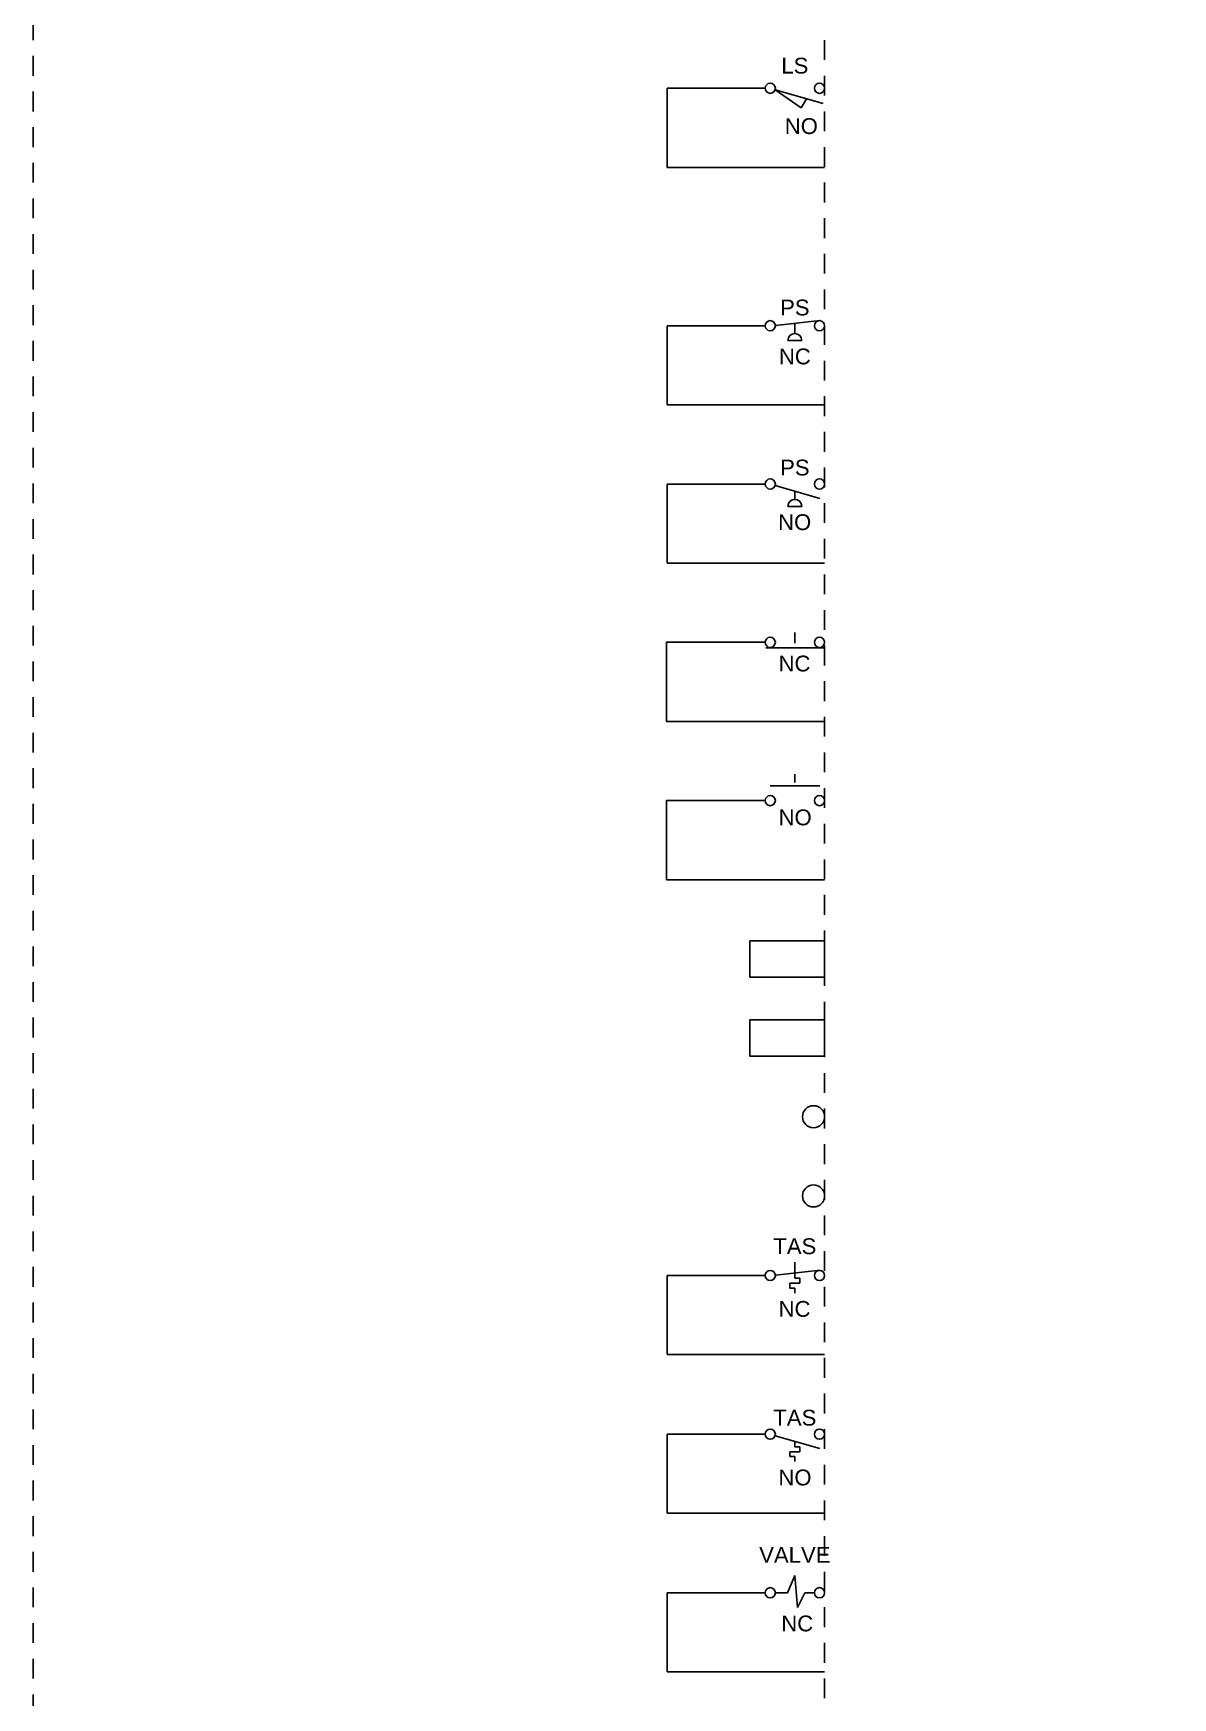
# Model space of a CAD drawing. Header units: inches. Extents: x 0 to 118, y -25 to 20.
# Drawn here: x 72.5 to 79.7, y -13.67 to -3.16 of the extents above; entities that cross this region are included whole.
import ezdxf
from ezdxf.enums import TextEntityAlignment as Align

# ---------------------------------------------------------------- set-up
doc = ezdxf.new("R2010")
doc.units = ezdxf.units.IN
doc.header["$MEASUREMENT"] = 0
doc.linetypes.add('ACAD_ISO02W100', pattern=[15, 12, -3])
doc.linetypes.add('HIDDEN2', pattern=[0.1875, 0.125, -0.0625])
for name, color, linetype in [('BORDER2', 220, 'HIDDEN2'), ('SYMS', 7, 'Continuous'), ('WIRES', 7, 'Continuous')]:
    doc.layers.add(name, color=color, linetype=linetype)
doc.styles.add('INERCONNECT TABLES', font='arial.ttf', dxfattribs={"height": 0.1})
doc.styles.add('WD', font='arial.ttf', dxfattribs={"height": 1})

# ---------------------------------------------------------------- blocks, each defined once
blk = doc.blocks.new('TB-TB_Round_L')
for centre in [(-0.07, 0.003), (-0.07, -0.497)]:
    blk.add_circle(centre, 0.0699)
at = {"linetype": 'Continuous', "style": 'INERCONNECT TABLES', "flags": 8}
for tag, p in [('Tag1', (-0.07, 0.073)), ('Tag2', (-0.07, -0.427))]:
    blk.add_attdef(tag, text='', height=0.1, dxfattribs=at).set_placement(p, align=Align.BOTTOM_CENTER)
for tag, p in [('Term1', (-0.24, 0.003)), ('Desc2', (-3.5, -0.247)), ('Desc3', (-3.5, -0.397)), ('Term2', (-0.24, -0.497))]:
    blk.add_attdef(tag, text='', height=0.1, dxfattribs=at).set_placement(p, align=Align.MIDDLE_RIGHT)
at = {"flags": 9}
for tag, p, height, style in [('X4TERM01', (-0.234, -0.001), 0.0125, 'WD'), ('X2TERM01', (-0.112, 0.04), 0.0125, 'WD'), ('X1TERM01', (0, 0.003), 0.0125, 'WD'), ('X8TERM01', (-0.116, -0.047), 0.0125, 'WD'), ('FAMILY', (0.122, -0.076), 0.01, 'INERCONNECT TABLES'), ('INST', (0.127, -0.093), 0.01, 'INERCONNECT TABLES'), ('X4TERM02', (-0.234, -0.502), 0.0125, 'WD'), ('X2TERM02', (-0.114, -0.453), 0.0125, 'WD'), ('X1TERM02', (0, -0.497), 0.0125, 'WD'), ('X8TERM02', (-0.12, -0.55), 0.0125, 'WD')]:
    blk.add_attdef(tag, p, '', height=height, dxfattribs=dict(at, style=style))
at = {"style": 'INERCONNECT TABLES', "flags": 8}
blk.add_attdef('Desc1', text='', height=0.1, dxfattribs=at).set_placement((-3.5, -0.097), align=Align.MIDDLE_RIGHT)
at = {"linetype": 'Continuous', "style": 'INERCONNECT TABLES', "flags": 9}
for tag, p in [('LOC', (0.13, -0.057)), ('P/N', (0.135, -0.038))]:
    blk.add_attdef(tag, p, '', height=0.01, dxfattribs=at)
blk.add_attdef('MFG', text='', height=0.01, dxfattribs=at).set_placement((0.166, -0.022), align=Align.RIGHT)
blk = doc.blocks.new('LimitSwitch_NO_L')
at = {"linetype": 'Continuous'}
for p, q in [((-0.312, -0.01), (-0.147, -0.124)), ((-0.312, -0.01), (-0.009, -0.097)), ((-0.147, -0.124), (-0.115, -0.067))]:
    blk.add_line(p, q, dxfattribs=at)
for centre in [(-0.343, 0), (-0.032, 0)]:
    blk.add_circle(centre, 0.0322)
at = {"layer": 'WIRES'}
for p, q in [((-0.995, 0), (-0.995, -0.5)), ((-0.995, 0), (-0.375, 0)), ((0, -0.5), (-0.995, -0.5))]:
    blk.add_line(p, q, dxfattribs=at)
at = {"style": 'INERCONNECT TABLES', "flags": 8}
blk.add_attdef('Tag1', text='', height=0.1, dxfattribs=at).set_placement((-0.188, 0.094), align=Align.CENTER)
for tag, p in [('Desc1', (-3.5, 0)), ('Desc2', (-3.5, -0.15)), ('Desc3', (-3.5, -0.3))]:
    blk.add_attdef(tag, text='', height=0.1, dxfattribs=at).set_placement(p, align=Align.MIDDLE_RIGHT)
at = {"style": 'WD', "flags": 9}
for tag, p, height in [('X4TERM01', (-0.467, 0.005), 0.0125), ('X1TERM02', (0, 0), 0.0125), ('X2LINK', (-0.142, -0.053), 0.01), ('X8LINK', (-0.175, -0.137), 0.01), ('FAMILY', (0.197, -0.301), 0.01)]:
    blk.add_attdef(tag, p, '', height=height, dxfattribs=at)
at = {"linetype": 'Continuous', "style": 'INERCONNECT TABLES', "flags": 8}
blk.add_attdef('Term2', text='', height=0.1, dxfattribs=at).set_placement((-0.393, -0.032), align=Align.TOP_RIGHT)
blk.add_attdef('Term1', text='', height=0.1, dxfattribs=at).set_placement((0.018, -0.032), align=Align.TOP_LEFT)
at = {"style": 'INERCONNECT TABLES', "flags": 8}
blk.add_attdef('Contact', text='', height=0.1, dxfattribs=at).set_placement((-0.147, -0.189), align=Align.TOP_CENTER)
at = {"linetype": 'Continuous', "style": 'WD', "flags": 9}
blk.add_attdef('INST', (0.2, -0.32), '', height=0.01, dxfattribs=at)
for tag, p in [('MFG', (0.22, -0.244)), ('LOC', (0.219, -0.281)), ('P/N', (0.221, -0.263))]:
    blk.add_attdef(tag, text='', height=0.01, dxfattribs=at).set_placement(p, align=Align.CENTER)
at = {"style": 'INERCONNECT TABLES', "flags": 8}
blk.add_attdef('Rating', text='', height=0.1, dxfattribs=at).set_placement((-0.031, -0.471), align=Align.BOTTOM_RIGHT)
blk = doc.blocks.new('PressureSwitch_NC_L')
at = {"linetype": 'Continuous'}
blk.add_line((-0.311, 0.002), (-0.028, 0.033), dxfattribs=at)
for p, q in [((-0.188, 0.015), (-0.188, -0.049)), ((-0.232, -0.094), (-0.143, -0.094))]:
    blk.add_line(p, q)
for centre in [(-0.343, 0), (-0.032, 0)]:
    blk.add_circle(centre, 0.0322)
blk.add_arc((-0.188, -0.094), 0.0442, 0, 180)
at = {"layer": 'WIRES'}
for p, q in [((-0.995, 0), (-0.995, -0.5)), ((-0.995, 0), (-0.375, 0)), ((0, -0.5), (-0.995, -0.5))]:
    blk.add_line(p, q, dxfattribs=at)
at = {"style": 'INERCONNECT TABLES', "flags": 8}
blk.add_attdef('Tag1', text='', height=0.1, dxfattribs=at).set_placement((-0.188, 0.065), align=Align.CENTER)
for tag, p in [('Desc1', (-3.5, 0)), ('Desc2', (-3.5, -0.15)), ('Desc3', (-3.5, -0.3))]:
    blk.add_attdef(tag, text='', height=0.1, dxfattribs=at).set_placement(p, align=Align.MIDDLE_RIGHT)
at = {"style": 'WD', "flags": 9}
for tag, p, height in [('X4TERM01', (-0.484, 0.005), 0.0125), ('X2LINK', (-0.217, 0.021), 0.01), ('X1TERM02', (0.016, 0.006), 0.0125), ('X8LINK', (-0.216, -0.113), 0.01), ('FAMILY', (0.117, -0.256), 0.01)]:
    blk.add_attdef(tag, p, '', height=height, dxfattribs=at)
at = {"linetype": 'Continuous', "style": 'INERCONNECT TABLES', "flags": 8}
blk.add_attdef('Term2', text='', height=0.1, dxfattribs=at).set_placement((-0.393, -0.032), align=Align.TOP_RIGHT)
blk.add_attdef('Term1', text='', height=0.1, dxfattribs=at).set_placement((0.018, -0.032), align=Align.TOP_LEFT)
at = {"style": 'INERCONNECT TABLES', "flags": 8}
blk.add_attdef('Contact', text='', height=0.1, dxfattribs=at).set_placement((-0.188, -0.144), align=Align.TOP_CENTER)
at = {"linetype": 'Continuous', "style": 'WD', "flags": 9}
for tag, p in [('MFG', (0.14, -0.212)), ('LOC', (0.141, -0.239)), ('P/N', (0.141, -0.225))]:
    blk.add_attdef(tag, text='', height=0.01, dxfattribs=at).set_placement(p, align=Align.CENTER)
at = {"style": 'INERCONNECT TABLES', "flags": 8}
blk.add_attdef('Rating', text='', height=0.1, dxfattribs=at).set_placement((-0.004, -0.41), align=Align.RIGHT)
at = {"linetype": 'Continuous', "style": 'WD', "flags": 9}
blk.add_attdef('INST', (0.125, -0.271), '', height=0.01, dxfattribs=at)
blk = doc.blocks.new('PressureSwitch_NO_L')
at = {"linetype": 'Continuous'}
blk.add_line((-0.312, -0.01), (-0.03, -0.091), dxfattribs=at)
for p, q in [((-0.188, -0.046), (-0.188, -0.096)), ((-0.232, -0.141), (-0.143, -0.141))]:
    blk.add_line(p, q)
for centre in [(-0.343, 0), (-0.032, 0)]:
    blk.add_circle(centre, 0.0322)
blk.add_arc((-0.188, -0.141), 0.0442, 0, 180)
at = {"layer": 'WIRES'}
for p, q in [((-0.995, 0), (-0.375, 0)), ((-0.995, 0), (-0.995, -0.5)), ((0, -0.5), (-0.995, -0.5))]:
    blk.add_line(p, q, dxfattribs=at)
at = {"style": 'INERCONNECT TABLES', "flags": 8}
blk.add_attdef('Tag1', text='', height=0.1, dxfattribs=at).set_placement((-0.188, 0.054), align=Align.CENTER)
for tag, p in [('Desc1', (-3.5, 0)), ('Desc2', (-3.5, -0.15)), ('Desc3', (-3.5, -0.3))]:
    blk.add_attdef(tag, text='', height=0.1, dxfattribs=at).set_placement(p, align=Align.MIDDLE_RIGHT)
at = {"style": 'WD', "flags": 9}
for tag, p, height in [('X4TERM01', (-0.47, 0.005), 0.0125), ('X1TERM02', (0, 0), 0.0125), ('X2LINK', (-0.209, -0.035), 0.01), ('X8LINK', (-0.208, -0.159), 0.01), ('FAMILY', (0.164, -0.312), 0.01)]:
    blk.add_attdef(tag, p, '', height=height, dxfattribs=at)
at = {"linetype": 'Continuous', "style": 'INERCONNECT TABLES', "flags": 8}
blk.add_attdef('Term2', text='', height=0.1, dxfattribs=at).set_placement((-0.393, -0.032), align=Align.TOP_RIGHT)
blk.add_attdef('Term1', text='', height=0.1, dxfattribs=at).set_placement((0.018, -0.032), align=Align.TOP_LEFT)
at = {"style": 'INERCONNECT TABLES', "flags": 8}
blk.add_attdef('Contact', text='', height=0.1, dxfattribs=at).set_placement((-0.189, -0.191), align=Align.TOP_CENTER)
blk.add_attdef('Rating', text='', height=0.1, dxfattribs=at).set_placement((0.003, -0.407), align=Align.RIGHT)
at = {"linetype": 'Continuous', "style": 'WD', "flags": 9}
for tag, p in [('LOC', (0.188, -0.282)), ('MFG', (0.189, -0.245)), ('P/N', (0.185, -0.261))]:
    blk.add_attdef(tag, text='', height=0.01, dxfattribs=at).set_placement(p, align=Align.CENTER)
blk.add_attdef('INST', (0.174, -0.329), '', height=0.01, dxfattribs=at)
blk = doc.blocks.new('PushButton_NC_L')
for p, q in [((-0.999, 0), (-0.375, 0)), ((-0.187, 0.062), (-0.187, -0.005)), ((-0.372, -0.034), (-0.007, -0.034)), ((-0.999, -0.5), (0, -0.5))]:
    blk.add_line(p, q)
for centre in [(-0.343, 0), (-0.032, 0)]:
    blk.add_circle(centre, 0.0322)
at = {"layer": 'WIRES', "linetype": 'ACAD_ISO02W100'}
blk.add_line((-0.999, 0), (-0.999, -0.5), dxfattribs=at)
at = {"style": 'INERCONNECT TABLES'}
for tag, height, flags, p in [('Tag1', 0.1, 8, (-0.187, 0.098)), ('MFG', 0.01, 9, (0.222, -0.27))]:
    blk.add_attdef(tag, text='', height=height, dxfattribs=dict(at, flags=flags)).set_placement(p, align=Align.CENTER)
at = {"style": 'INERCONNECT TABLES', "flags": 8}
for tag, p in [('Desc1', (-3.5, 0)), ('Desc2', (-3.5, -0.15)), ('Desc3', (-3.5, -0.3))]:
    blk.add_attdef(tag, text='', height=0.1, dxfattribs=at).set_placement(p, align=Align.MIDDLE_RIGHT)
at = {"flags": 9}
for tag, p, height, style in [('X4TERM01', (-0.471, 0.005), 0.0125, 'WD'), ('X2LINK', (-0.178, 0.034), 0.01, 'WD'), ('X1TERM02', (0, 0), 0.0125, 'WD'), ('X8LINK', (-0.207, -0.05), 0.01, 'WD'), ('P/N', (0.206, -0.287), 0.01, 'INERCONNECT TABLES'), ('LOC', (0.207, -0.301), 0.01, 'INERCONNECT TABLES'), ('INST', (0.207, -0.319), 0.01, 'INERCONNECT TABLES'), ('FAMILY', (0.202, -0.335), 0.01, 'WD')]:
    blk.add_attdef(tag, p, '', height=height, dxfattribs=dict(at, style=style))
at = {"linetype": 'Continuous', "style": 'INERCONNECT TABLES', "flags": 8}
blk.add_attdef('Term2', text='', height=0.1, dxfattribs=at).set_placement((-0.393, -0.035), align=Align.TOP_RIGHT)
at = {"style": 'INERCONNECT TABLES', "flags": 8}
blk.add_attdef('Contact', text='', height=0.1, dxfattribs=at).set_placement((-0.19, -0.084), align=Align.TOP_CENTER)
at = {"linetype": 'Continuous', "style": 'INERCONNECT TABLES', "flags": 8}
blk.add_attdef('Term1', text='', height=0.1, dxfattribs=at).set_placement((0.018, -0.036), align=Align.TOP_LEFT)
at = {"style": 'INERCONNECT TABLES', "flags": 8}
blk.add_attdef('Rating', text='', height=0.1, dxfattribs=at).set_placement((-0.001, -0.332), align=Align.RIGHT)
blk = doc.blocks.new('PushButton_NO_L')
for p, q in [((-0.187, 0.168), (-0.187, 0.115)), ((-0.999, 0), (-0.375, 0)), ((-0.344, 0.094), (-0.031, 0.094)), ((-0.999, -0.5), (0, -0.5))]:
    blk.add_line(p, q)
for centre in [(-0.343, 0), (-0.032, 0)]:
    blk.add_circle(centre, 0.0322)
at = {"layer": 'WIRES', "linetype": 'ACAD_ISO02W100'}
blk.add_line((-0.999, 0), (-0.999, -0.5), dxfattribs=at)
at = {"style": 'INERCONNECT TABLES'}
for tag, height, flags, p in [('Tag1', 0.1, 8, (-0.187, 0.218)), ('MFG', 0.01, 9, (0.181, -0.262))]:
    blk.add_attdef(tag, text='', height=height, dxfattribs=dict(at, flags=flags)).set_placement(p, align=Align.CENTER)
at = {"flags": 9}
for tag, p, height, style in [('X2LINK', (-0.183, 0.135), 0.01, 'WD'), ('X4TERM01', (-0.473, 0.004), 0.0125, 'WD'), ('X8LINK', (-0.216, 0.063), 0.01, 'WD'), ('X1TERM02', (0, 0), 0.0125, 'WD'), ('FAMILY', (0.161, -0.318), 0.01, 'WD'), ('LOC', (0.165, -0.289), 0.01, 'INERCONNECT TABLES'), ('P/N', (0.166, -0.276), 0.01, 'INERCONNECT TABLES'), ('INST', (0.166, -0.305), 0.01, 'INERCONNECT TABLES')]:
    blk.add_attdef(tag, p, '', height=height, dxfattribs=dict(at, style=style))
at = {"style": 'INERCONNECT TABLES', "flags": 8}
for tag, p in [('Desc1', (-3.5, 0)), ('Desc2', (-3.5, -0.15)), ('Desc3', (-3.5, -0.3))]:
    blk.add_attdef(tag, text='', height=0.1, dxfattribs=at).set_placement(p, align=Align.MIDDLE_RIGHT)
at = {"linetype": 'Continuous', "style": 'INERCONNECT TABLES', "flags": 8}
blk.add_attdef('Term2', text='', height=0.1, dxfattribs=at).set_placement((-0.393, -0.032), align=Align.TOP_RIGHT)
at = {"style": 'INERCONNECT TABLES', "flags": 8}
blk.add_attdef('Contact', text='', height=0.1, dxfattribs=at).set_placement((-0.186, -0.056), align=Align.TOP_CENTER)
at = {"linetype": 'Continuous', "style": 'INERCONNECT TABLES', "flags": 8}
blk.add_attdef('Term1', text='', height=0.1, dxfattribs=at).set_placement((0.018, -0.032), align=Align.TOP_LEFT)
at = {"style": 'INERCONNECT TABLES', "flags": 8}
blk.add_attdef('Rating', text='', height=0.1, dxfattribs=at).set_placement((-0.001, -0.372), align=Align.RIGHT)
blk = doc.blocks.new('TB-TB_Square_L')
for points in [[(-0.472, 0.115), (0, 0.115), (0, -0.115), (-0.472, -0.115)], [(-0.472, -0.385), (0, -0.385), (0, -0.615), (-0.472, -0.615)]]:
    blk.add_lwpolyline(points, close=True)
at = {"linetype": 'Continuous', "style": 'INERCONNECT TABLES', "flags": 8}
for tag, p in [('Tag1', (-0.572, 0.165)), ('Desc2', (-3.5, -0.25)), ('Tag2', (-0.572, -0.335)), ('Desc3', (-3.5, -0.4))]:
    blk.add_attdef(tag, text='', height=0.1, dxfattribs=at).set_placement(p, align=Align.MIDDLE_RIGHT)
at = {"style": 'WD', "width": 0.7, "flags": 9}
blk.add_attdef('FAMILY', (-0.319, 0.132), '', height=0.01, dxfattribs=at)
at = {"linetype": 'Continuous', "style": 'INERCONNECT TABLES', "flags": 9}
blk.add_attdef('MFG', text='', height=0.01, dxfattribs=at).set_placement((-0.288, 0.119), align=Align.RIGHT)
for tag, p in [('P/N', (-0.319, 0.104)), ('LOC', (-0.32, 0.091)), ('INST', (-0.319, 0.074))]:
    blk.add_attdef(tag, p, '', height=0.01, dxfattribs=at)
at = {"style": 'WD', "flags": 9}
for tag, p in [('X2TERM01', (-0.236, 0.115)), ('X4TERM01', (-0.472, 0)), ('X1TERM01', (0, 0)), ('X8TERM01', (-0.236, -0.115)), ('X2TERM02', (-0.236, -0.385)), ('X4TERM02', (-0.472, -0.5)), ('X1TERM02', (0, -0.5)), ('X8TERM02', (-0.236, -0.615))]:
    blk.add_attdef(tag, p, '', height=0.0125, dxfattribs=at)
at = {"linetype": 'Continuous', "style": 'INERCONNECT TABLES', "flags": 8}
for tag, p in [('Term1', (-0.236, 0)), ('Term2', (-0.236, -0.5))]:
    blk.add_attdef(tag, text='', height=0.1, dxfattribs=at).set_placement(p, align=Align.MIDDLE_CENTER)
at = {"style": 'INERCONNECT TABLES', "flags": 8}
blk.add_attdef('Desc1', text='', height=0.1, dxfattribs=at).set_placement((-3.5, -0.1), align=Align.MIDDLE_RIGHT)
blk = doc.blocks.new('TemperatureSwitch_NC_L')
at = {"linetype": 'Continuous'}
blk.add_line((-0.311, 0.002), (-0.028, 0.033), dxfattribs=at)
for p, q in [((-0.187, 0.015), (-0.187, 0.085)), ((-0.187, 0.015), (-0.187, -0.017)), ((-0.219, -0.048), (-0.219, -0.079)), ((-0.156, -0.048), (-0.219, -0.048)), ((-0.219, -0.079), (-0.187, -0.079)), ((-0.187, -0.017), (-0.156, -0.017)), ((-0.187, -0.079), (-0.187, -0.111)), ((-0.156, -0.017), (-0.156, -0.048))]:
    blk.add_line(p, q)
for centre in [(-0.343, 0), (-0.032, 0)]:
    blk.add_circle(centre, 0.0322)
at = {"layer": 'WIRES'}
for p, q in [((-0.995, 0), (-0.375, 0)), ((-0.995, 0), (-0.995, -0.5)), ((0, -0.5), (-0.995, -0.5))]:
    blk.add_line(p, q, dxfattribs=at)
at = {"style": 'INERCONNECT TABLES', "flags": 8}
blk.add_attdef('Tag1', text='', height=0.1, dxfattribs=at).set_placement((-0.187, 0.135), align=Align.CENTER)
for tag, p in [('Desc1', (-3.5, 0)), ('Desc2', (-3.5, -0.15)), ('Desc3', (-3.5, -0.3))]:
    blk.add_attdef(tag, text='', height=0.1, dxfattribs=at).set_placement(p, align=Align.MIDDLE_RIGHT)
at = {"style": 'WD', "flags": 9}
for tag, p, height in [('X4TERM01', (-0.375, 0), 0.0125), ('X2LINK', (-0.209, 0.024), 0.01), ('X1TERM02', (0, 0), 0.0125), ('X8LINK', (-0.207, -0.12), 0.01), ('FAMILY', (-1.094, -0.43), 0.01)]:
    blk.add_attdef(tag, p, '', height=height, dxfattribs=at)
at = {"linetype": 'Continuous', "style": 'INERCONNECT TABLES', "flags": 8}
blk.add_attdef('Term2', text='', height=0.1, dxfattribs=at).set_placement((-0.394, -0.032), align=Align.TOP_RIGHT)
blk.add_attdef('Term1', text='', height=0.1, dxfattribs=at).set_placement((0.014, -0.032), align=Align.TOP_LEFT)
at = {"style": 'INERCONNECT TABLES', "flags": 8}
blk.add_attdef('Contact', text='', height=0.1, dxfattribs=at).set_placement((-0.19, -0.16), align=Align.TOP_CENTER)
blk.add_attdef('Rating', text='', height=0.1, dxfattribs=at).set_placement((-0.293, -0.411), align=Align.BOTTOM_CENTER)
at = {"linetype": 'Continuous', "style": 'WD', "flags": 9}
blk.add_attdef('INST', (-1.094, -0.418), '', height=0.01, dxfattribs=at)
for tag, p in [('LOC', (-1.077, -0.404)), ('P/N', (-1.078, -0.387)), ('MFG', (-1.074, -0.368))]:
    blk.add_attdef(tag, text='', height=0.01, dxfattribs=at).set_placement(p, align=Align.CENTER)
blk = doc.blocks.new('TemperatureSwitch_NO_L')
at = {"linetype": 'Continuous'}
blk.add_line((-0.312, -0.012), (-0.03, -0.093), dxfattribs=at)
for p, q in [((-0.187, -0.048), (-0.187, -0.082)), ((-0.187, -0.082), (-0.156, -0.082)), ((-0.156, -0.082), (-0.156, -0.113)), ((-0.219, -0.113), (-0.219, -0.144)), ((-0.156, -0.113), (-0.219, -0.113)), ((-0.219, -0.144), (-0.187, -0.144)), ((-0.187, -0.144), (-0.187, -0.175))]:
    blk.add_line(p, q)
for centre in [(-0.343, -0.002), (-0.032, -0.002)]:
    blk.add_circle(centre, 0.0322)
at = {"layer": 'WIRES'}
for p, q in [((-0.995, -0.002), (-0.375, -0.002)), ((-0.995, -0.002), (-0.995, -0.502)), ((0, -0.502), (-0.995, -0.502))]:
    blk.add_line(p, q, dxfattribs=at)
at = {"style": 'INERCONNECT TABLES', "flags": 8}
blk.add_attdef('Tag1', text='', height=0.1, dxfattribs=at).set_placement((-0.187, 0.052), align=Align.CENTER)
for tag, p in [('Desc1', (-3.5, -0.002)), ('Desc2', (-3.5, -0.152)), ('Desc3', (-3.5, -0.302))]:
    blk.add_attdef(tag, text='', height=0.1, dxfattribs=at).set_placement(p, align=Align.MIDDLE_RIGHT)
at = {"style": 'WD', "flags": 9}
for tag, p, height in [('X4TERM01', (-0.375, -0.002), 0.0125), ('X1TERM02', (0, -0.002), 0.0125), ('X2LINK', (-0.187, -0.037), 0.01), ('X8LINK', (-0.187, -0.205), 0.01), ('FAMILY', (-1.112, -0.394), 0.01)]:
    blk.add_attdef(tag, p, '', height=height, dxfattribs=at)
at = {"linetype": 'Continuous', "style": 'INERCONNECT TABLES', "flags": 8}
blk.add_attdef('Term2', text='', height=0.1, dxfattribs=at).set_placement((-0.392, -0.034), align=Align.TOP_RIGHT)
blk.add_attdef('Term1', text='', height=0.1, dxfattribs=at).set_placement((0.018, -0.034), align=Align.TOP_LEFT)
at = {"style": 'INERCONNECT TABLES', "flags": 8}
blk.add_attdef('Rating', text='', height=0.1, dxfattribs=at).set_placement((-0.367, -0.301), align=Align.TOP_RIGHT)
blk.add_attdef('Contact', text='', height=0.1, dxfattribs=at).set_placement((-0.187, -0.225), align=Align.TOP_CENTER)
at = {"linetype": 'Continuous', "style": 'WD', "flags": 9}
blk.add_attdef('INST', (-1.107, -0.378), '', height=0.01, dxfattribs=at)
for tag, p in [('LOC', (-1.092, -0.359)), ('P/N', (-1.087, -0.343)), ('MFG', (-1.075, -0.329))]:
    blk.add_attdef(tag, text='', height=0.01, dxfattribs=at).set_placement(p, align=Align.CENTER)
blk = doc.blocks.new('Valve_L')
for p, q in [((-0.234, 0), (-0.188, 0.109)), ((-0.188, 0.109), (-0.172, -0.094)), ((-0.311, 0), (-0.234, 0)), ((-0.172, -0.094), (-0.125, 0)), ((-0.125, 0), (-0.064, 0))]:
    blk.add_line(p, q)
for centre in [(-0.343, 0), (-0.032, 0)]:
    blk.add_circle(centre, 0.0322)
at = {"layer": 'WIRES'}
for p, q in [((-0.995, 0), (-0.375, 0)), ((-0.995, 0), (-0.995, -0.5)), ((0, -0.5), (-0.995, -0.5))]:
    blk.add_line(p, q, dxfattribs=at)
at = {"style": 'INERCONNECT TABLES', "flags": 8}
blk.add_attdef('Tag1', text='', height=0.1, dxfattribs=at).set_placement((-0.188, 0.159), align=Align.BOTTOM_CENTER)
blk.add_attdef('Desc1', text='', height=0.1, dxfattribs=at).set_placement((-3.5, 0.15), align=Align.MIDDLE_RIGHT)
at = {"linetype": 'Continuous', "style": 'INERCONNECT TABLES', "flags": 8}
for tag, p in [('Desc2', (-3.5, 0)), ('Desc3', (-3.5, -0.15))]:
    blk.add_attdef(tag, text='', height=0.1, dxfattribs=at).set_placement(p, align=Align.MIDDLE_RIGHT)
for tag, p, height, style, flags in [('X4TERM01', (-0.375, 0), 0.0125, 'WD', 9), ('X1TERM02', (0, 0), 0.0125, 'WD', 9), ('FAMILY', (-1.091, -0.343), 0.01, 'WD', 9), ('Rating', (-0.415, -0.442), 0.1, 'INERCONNECT TABLES', 8)]:
    blk.add_attdef(tag, p, '', height=height, dxfattribs=dict(style=style, flags=flags))
blk.add_attdef('Term2', text='', height=0.1, dxfattribs=at).set_placement((-0.393, -0.032), align=Align.TOP_RIGHT)
blk.add_attdef('Term1', text='', height=0.1, dxfattribs=at).set_placement((0.018, -0.032), align=Align.TOP_LEFT)
at = {"style": 'INERCONNECT TABLES', "flags": 8}
blk.add_attdef('Contact', text='', height=0.1, dxfattribs=at).set_placement((-0.173, -0.144), align=Align.TOP_CENTER)
at = {"linetype": 'Continuous', "style": 'INERCONNECT TABLES', "flags": 9}
for tag, p in [('LOC', (-1.089, -0.409)), ('P/N', (-1.083, -0.385)), ('INST', (-1.095, -0.433))]:
    blk.add_attdef(tag, p, '', height=0.01, dxfattribs=at)
blk.add_attdef('MFG', text='', height=0.01, dxfattribs=at).set_placement((-1.051, -0.359), align=Align.RIGHT)

msp = doc.modelspace()

# ---------------------------------------------------------------- linework, layer by layer
at = {"layer": 'BORDER2'}
msp.add_line((77.5, 17.5), (77.5, -25.042), dxfattribs=at)
msp.add_lwpolyline([(72.5, 17.5), (87.5, 17.5), (87.5, -25.075), (72.5, -25.025)], close=True, dxfattribs=at)

# ---------------------------------------------------------------- block references
ref = msp.add_blockref('LimitSwitch_NO_L', (77.5, -3.504))
ref.add_attrib('Tag1', 'LS', dxfattribs={"height": 0.1, "style": 'INERCONNECT TABLES'}).set_placement((77.312, -3.411), align=Align.CENTER)
ref.add_attrib('Contact', 'NO', dxfattribs={"height": 0.1, "style": 'INERCONNECT TABLES'}).set_placement((77.353, -3.693), align=Align.TOP_CENTER)
ref = msp.add_blockref('PressureSwitch_NC_L', (77.5, -5.004))
ref.add_attrib('Tag1', 'PS', dxfattribs={"height": 0.1, "style": 'INERCONNECT TABLES'}).set_placement((77.312, -4.939), align=Align.CENTER)
ref.add_attrib('Contact', 'NC', dxfattribs={"height": 0.1, "style": 'INERCONNECT TABLES'}).set_placement((77.312, -5.148), align=Align.TOP_CENTER)
ref = msp.add_blockref('PressureSwitch_NO_L', (77.5, -6.004))
ref.add_attrib('Tag1', 'PS', dxfattribs={"height": 0.1, "style": 'INERCONNECT TABLES'}).set_placement((77.312, -5.95), align=Align.CENTER)
ref.add_attrib('Contact', 'NO', dxfattribs={"height": 0.1, "style": 'INERCONNECT TABLES'}).set_placement((77.311, -6.195), align=Align.TOP_CENTER)
ref = msp.add_blockref('PushButton_NO_L', (77.5, -8.004))
ref.add_attrib('Contact', 'NO', dxfattribs={"height": 0.1, "style": 'INERCONNECT TABLES'}).set_placement((77.314, -8.06), align=Align.TOP_CENTER)
for name, p in [('TB-TB_Square_L', (77.5, -9.004)), ('TB-TB_Round_L', (77.5, -10.004))]:
    msp.add_blockref(name, p)
ref = msp.add_blockref('TemperatureSwitch_NC_L', (77.5, -11.004))
ref.add_attrib('Tag1', 'TAS', dxfattribs={"height": 0.1, "style": 'INERCONNECT TABLES'}).set_placement((77.312, -10.869), align=Align.CENTER)
ref.add_attrib('Contact', 'NC', dxfattribs={"height": 0.1, "style": 'INERCONNECT TABLES'}).set_placement((77.31, -11.165), align=Align.TOP_CENTER)
ref = msp.add_blockref('TemperatureSwitch_NO_L', (77.5, -12.004))
ref.add_attrib('Tag1', 'TAS', dxfattribs={"height": 0.1, "style": 'INERCONNECT TABLES'}).set_placement((77.312, -11.952), align=Align.CENTER)
ref.add_attrib('Contact', 'NO', dxfattribs={"height": 0.1, "style": 'INERCONNECT TABLES'}).set_placement((77.313, -12.23), align=Align.TOP_CENTER)
ref = msp.add_blockref('Valve_L', (77.5, -13.008))
ref.add_attrib('Tag1', 'VALVE', dxfattribs={"height": 0.1, "style": 'INERCONNECT TABLES'}).set_placement((77.312, -12.849), align=Align.BOTTOM_CENTER)
ref.add_attrib('Contact', 'NC', dxfattribs={"height": 0.1, "style": 'INERCONNECT TABLES'}).set_placement((77.327, -13.152), align=Align.TOP_CENTER)
at = {"layer": 'SYMS'}
ref = msp.add_blockref('PushButton_NC_L', (77.5, -7.004), dxfattribs=at)
ref.add_attrib('Contact', 'NC', dxfattribs={"layer": '0', "height": 0.1, "style": 'INERCONNECT TABLES'}).set_placement((77.31, -7.088), align=Align.TOP_CENTER)

doc.saveas('drawing.dxf')
